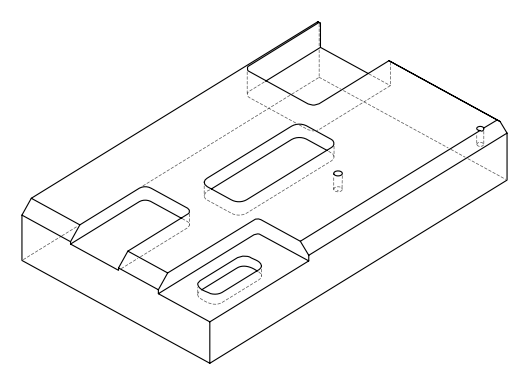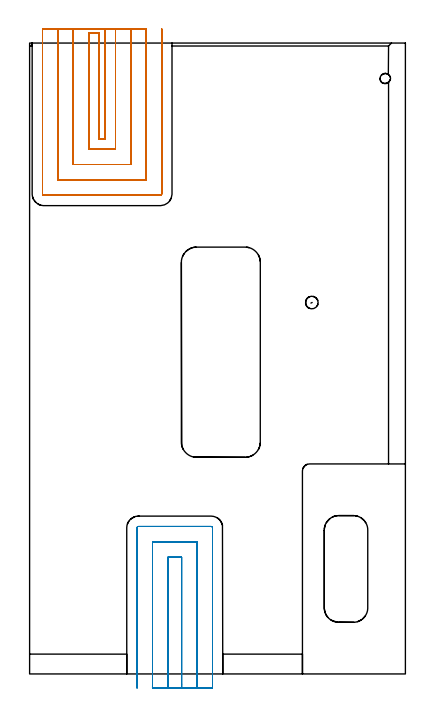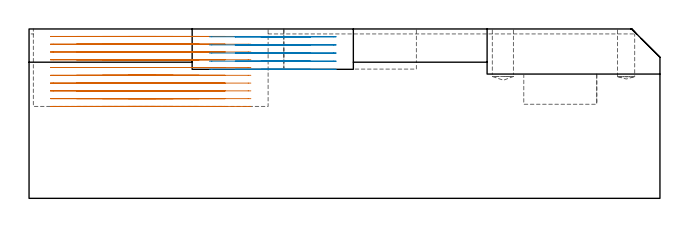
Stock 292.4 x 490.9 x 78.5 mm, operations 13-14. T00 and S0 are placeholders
(PLAN: 14 operations, 6 tool changes, 111.4 min)
(1 SPOT_DRILL | STEP1POCKET | NXT0321_9005460120000 | 0.03 min | 1 mm3)
(2 SPOT_DRILL_1 | STEP1POCKET_1 | NXT0321_9005460120000 | 0.03 min | 1 mm3)
(3 DRILL_BLIND_HOLE_INTO_CENTER | STEP1POCKET | NXT0301_126 | 0.1 min | 1118 mm3)
(4 DRILL_BLIND_HOLE_INTO_CENTER_1 | STEP1POCKET_1 | NXT0301_069 | 0.1 min | 1693 mm3)
(5 AREA_MILL | FG_CHAMFER_SURFACE | UGT0205_001 | 3.88 min | 9827 mm3)
(6 AREA_MILL_1 | FG_CHAMFER_SURFACE_1 | UGT0205_001 | 0.17 min | 10 mm3)
(7 AREA_MILL_2 | FG_CHAMFER_SURFACE_2 | UGT0205_001 | 13.37 min | 28684 mm3)
(8 AREA_MILL_3 | FG_CHAMFER_SURFACE_3 | UGT0205_001 | 3.23 min | 9075 mm3)
(9 AREA_MILL_4 | FG_CHAMFER_SURFACE_4 | UGT0205_001 | 1.51 min | 454 mm3)
(10 MILL_CORNER_NOTCH_RECTANGULAR | CORNER_NOTCH_RECTANGULAR | NXT0201_013 | Follow Part, ap 2.5, ae 75% | 37.44 min | 271999 mm3)
(11 MILL_RECTANGULAR_POCKET | POCKET_RECTANGULAR_STRAIGHT | UGT0201_100 | Follow Part, ap 4.5, ae 75% | 7.11 min | 184523 mm3)
(12 MILL_RECTANGULAR_POCKET_1 | POCKET_RECTANGULAR_STRAIGHT_1 | UGT0201_100 | Follow Part, ap 4.5, ae 75% | 1.74 min | 37816 mm3)
(13 MILL_SLOT | SLOT_PARTIAL_RECTANGULAR | NXT0201_012 | Follow Part, ap 4, ae 75% | 33.26 min | 492785 mm3)
(14 MILL_SLOT_1 | SLOT_PARTIAL_RECTANGULAR_1 | NXT0201_012 | Follow Part, ap 4, ae 75% | 9.45 min | 169216 mm3)
(TOOL NXT0321_9005460120000 | NC Spot Drill, 142deg, 12mm, Carbide, Uncoated | D12 PA142 FL30 Z2)
(TOOL NXT0301_126 | Carbide Drill 8mm [861.1-0800-024A1-GP GC34] | D8 PA150 FL25 Z2)
(TOOL NXT0301_069 | Carbide Drill 9.8mm [860.1-0980-029A1-MM 2214] | D9.8 PA140 FL47 Z2)
(TOOL UGT0205_001 | Chamfer Mill 20 x 3 x 45 deg. | D20 FL50 Z2)
(TOOL NXT0201_013 | ENDMILL 10mm | D10 FL30 Z4)
(TOOL UGT0201_100 | End Mill 18 mm | D18 FL22 Z2)
(TOOL NXT0201_012 | ENDMILL 16mm [2P460-1600-NA 1630] | D16 FL38 Z6)
(OP 13 MILL_SLOT)
G17 G21 G94 G90
T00 M6
G54
G17 G0 G90 X58.8 Y501.9 S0 M3
G43 Z88.641 H1
Z75.037
G94 G1 Y498.9 F250.
Y416.4 F500.
X54.
Y498.9
X46.
Y408.4
X66.8
Y498.9
Y501.9 F250.
X34.
Y498.9
Y396.4 F500.
X78.8
Y498.9
Y501.9 F250.
X22.
Y498.9
Y384.4 F500.
X90.8
Y498.9
Y501.9 F250.
X10.
Y498.9
Y373.6 F500.
G3 X11.2 Y372.4 R1.2
G1 X101.6
G3 X102.8 Y373.6 R1.2
G1 Y498.9
Y501.9 F250.
G0 X58.8 Z71.433
G1 Y498.9
Y416.4 F500.
X54.
Y498.9
X46.
Y408.4
X66.8
Y498.9
Y501.9 F250.
X34.
Y498.9
Y396.4 F500.
X78.8
Y498.9
Y501.9 F250.
X22.
Y498.9
Y384.4 F500.
X90.8
Y498.9
Y501.9 F250.
X10.
Y498.9
Y373.6 F500.
G3 X11.2 Y372.4 R1.2
G1 X101.6
G3 X102.8 Y373.6 R1.2
G1 Y498.9
Y501.9 F250.
G0 X58.8 Z67.829
G1 Y498.9
Y416.4 F500.
X54.
Y498.9
X46.
Y408.4
X66.8
Y498.9
Y501.9 F250.
X34.
Y498.9
Y396.4 F500.
X78.8
Y498.9
Y501.9 F250.
X22.
Y498.9
Y384.4 F500.
X90.8
Y498.9
Y501.9 F250.
X10.
Y498.9
Y373.6 F500.
G3 X11.2 Y372.4 R1.2
G1 X101.6
G3 X102.8 Y373.6 R1.2
G1 Y498.9
Y501.9 F250.
G0 X58.8 Z64.224
G1 Y498.9
Y416.4 F500.
X54.
Y498.9
X46.
Y408.4
X66.8
Y498.9
Y501.9 F250.
X34.
Y498.9
Y396.4 F500.
X78.8
Y498.9
Y501.9 F250.
X22.
Y498.9
Y384.4 F500.
X90.8
Y498.9
Y501.9 F250.
X10.
Y498.9
Y373.6 F500.
G3 X11.2 Y372.4 R1.2
G1 X101.6
G3 X102.8 Y373.6 R1.2
G1 Y498.9
Y501.9 F250.
G0 X58.8 Z60.62
G1 Y498.9
Y416.4 F500.
X54.
Y498.9
X46.
Y408.4
X66.8
Y498.9
Y501.9 F250.
X34.
Y498.9
Y396.4 F500.
X78.8
Y498.9
Y501.9 F250.
X22.
Y498.9
Y384.4 F500.
X90.8
Y498.9
Y501.9 F250.
X10.
Y498.9
Y373.6 F500.
G3 X11.2 Y372.4 R1.2
G1 X101.6
G3 X102.8 Y373.6 R1.2
G1 Y498.9
Y501.9 F250.
G0 X58.8 Z57.016
G1 Y498.9
Y416.4 F500.
X54.
Y498.9
X46.
Y408.4
X66.8
Y498.9
Y501.9 F250.
X34.
Y498.9
Y396.4 F500.
X78.8
Y498.9
Y501.9 F250.
X22.
Y498.9
Y384.4 F500.
X90.8
Y498.9
Y501.9 F250.
X10.
Y498.9
Y373.6 F500.
G3 X11.2 Y372.4 R1.2
G1 X101.6
G3 X102.8 Y373.6 R1.2
G1 Y498.9
Y501.9 F250.
G0 X58.8 Z53.412
G1 Y498.9
Y416.4 F500.
X54.
Y498.9
X46.
Y408.4
X66.8
Y498.9
Y501.9 F250.
X34.
Y498.9
Y396.4 F500.
X78.8
Y498.9
Y501.9 F250.
X22.
Y498.9
Y384.4 F500.
X90.8
Y498.9
Y501.9 F250.
X10.
Y498.9
Y373.6 F500.
G3 X11.2 Y372.4 R1.2
G1 X101.6
G3 X102.8 Y373.6 R1.2
G1 Y498.9
Y501.9 F250.
G0 X58.8 Z49.808
G1 Y498.9
Y416.4 F500.
X54.
Y498.9
X46.
Y408.4
X66.8
Y498.9
Y501.9 F250.
X34.
Y498.9
Y396.4 F500.
X78.8
Y498.9
Y501.9 F250.
X22.
Y498.9
Y384.4 F500.
X90.8
Y498.9
Y501.9 F250.
X10.
Y498.9
Y373.6 F500.
G3 X11.2 Y372.4 R1.2
G1 X101.6
G3 X102.8 Y373.6 R1.2
G1 Y498.9
Y501.9 F250.
G0 X58.8 Z46.204
G1 Y498.9
Y416.4 F500.
X54.
Y498.9
X46.
Y408.4
X66.8
Y498.9
Y501.9 F250.
X34.
Y498.9
Y396.4 F500.
X78.8
Y498.9
Y501.9 F250.
X22.
Y498.9
Y384.4 F500.
X90.8
Y498.9
Y501.9 F250.
X10.
Y498.9
Y373.6 F500.
G3 X11.2 Y372.4 R1.2
G1 X101.6
G3 X102.8 Y373.6 R1.2
G1 Y498.9
Y501.9 F250.
G0 X58.8 Z42.6
G1 Y498.9
Y416.4 F500.
X54.
Y498.9
X46.
Y408.4
X66.8
Y498.9
Y501.9 F250.
X34.
Y498.9
Y396.4 F500.
X78.8
Y498.9
Y501.9 F250.
X22.
Y498.9
Y384.4 F500.
X90.8
Y498.9
Y501.9 F250.
X10.
Y498.9
Y373.6 F500.
G3 X11.2 Y372.4 R1.2
G1 X101.6
G3 X102.8 Y373.6 R1.2
G1 Y498.9
Y501.9 F250.
G0 Z88.641
M5
M2
(OP 14 MILL_SLOT_1)
G17 G21 G94 G90
T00 M6
G54
G17 G0 G90 X118.333 Y-11. S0 M3
G43 Z88.641 H1
Z74.873
G94 G1 X118.301 Y-8. F250.
G2 X118.3 Y-7.746 R24. F500.
G1 Y90.8
X107.6
Y-7.746
G2 X107.599 Y-8. R24.
G1 X107.567 Y-11. F250.
X130.366 Y-10.999
X130.303 Y-8.
G2 X130.3 Y-7.746 R12. F500.
G1 Y102.8
X95.6
Y-7.746
G2 X95.597 Y-8. R12.
G1 X95.534 Y-10.999 F250.
X142.3 Y-10.746
Y-7.746
Y113.7 F500.
G3 X141.2 Y114.8 R1.1
G1 X84.7
G3 X83.6 Y113.7 R1.1
G1 Y-7.746
Y-10.746 F250.
G0 X118.315 Y-11. Z71.104
G1 X118.3 Y-8.
Y-7.879 F500.
Y90.8
X107.6
Y-7.874
Y-8.
X107.584 Y-11. F250.
X130.331
X130.301 Y-8.
X130.3 Y-7.879 F500.
Y102.8
X95.6
Y-7.874
X95.599 Y-8.
X95.568 Y-11. F250.
X142.3 Y-10.879
Y-7.879
Y113.7 F500.
G3 X141.2 Y114.8 R1.1
G1 X84.7
G3 X83.6 Y113.7 R1.1
G1 Y-7.874
Y-10.874 F250.
G0 X118.3 Y-11. Z67.336
G1 Y-8.
Y90.8 F500.
X107.6
Y-8.
Y-11. F250.
X130.3
Y-8.
Y102.8 F500.
X95.6
Y-8.
Y-11. F250.
X142.3
Y-8.
Y113.7 F500.
G3 X141.2 Y114.8 R1.1
G1 X84.7
G3 X83.6 Y113.7 R1.1
G1 Y-8.
Y-11. F250.
G0 X118.3 Z63.568
G1 Y-8.
Y90.8 F500.
X107.6
Y-8.
Y-11. F250.
X130.3
Y-8.
Y102.8 F500.
X95.6
Y-8.
Y-11. F250.
X142.3
Y-8.
Y113.7 F500.
G3 X141.2 Y114.8 R1.1
G1 X84.7
G3 X83.6 Y113.7 R1.1
G1 Y-8.
Y-11. F250.
G0 X118.3 Z59.8
G1 Y-8.
Y90.8 F500.
X107.6
Y-8.
Y-11. F250.
X130.3
Y-8.
Y102.8 F500.
X95.6
Y-8.
Y-11. F250.
X142.3
Y-8.
Y113.7 F500.
G3 X141.2 Y114.8 R1.1
G1 X84.7
G3 X83.6 Y113.7 R1.1
G1 Y-8.
Y-11. F250.
G0 Z88.641
M5
M2
